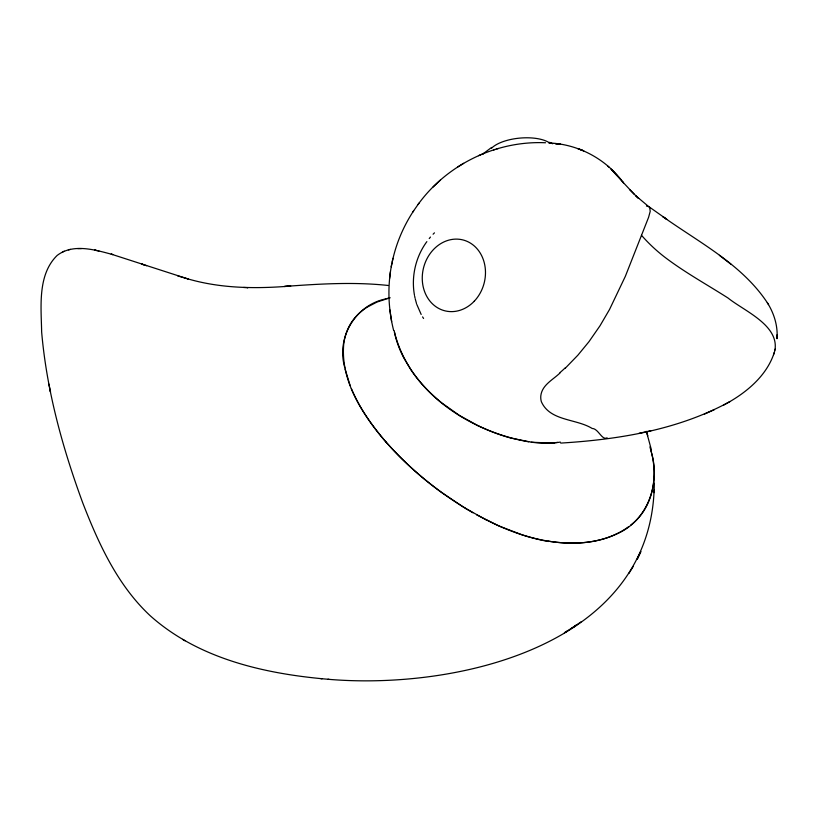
<?xml version="1.0" encoding="UTF-8"?>
<svg xmlns="http://www.w3.org/2000/svg" width="818" height="818" viewBox="0 0 818 818"><rect width="100%" height="100%" fill="white"/><g stroke="black" fill="none" stroke-linecap="round" stroke-linejoin="round"><path stroke-width="1.23" d="M777.059 334.756L776.998 338.703C778.03 326.024 774.043 313.325 767.315 302.67M654.144 489.675C648.367 647.069 454.706 690.126 327.936 679.267M654.022 492.692L654.41 483.182M391.955 263.14C387.343 285.257 388.11 308.396 393.591 330.278M390.421 271.719L389.603 278.509M392.221 261.954C396.004 243.733 403.427 226.269 413.673 210.758M391.198 266.821L392.967 258.335M774.973 349.992C778.992 325.012 744.002 310.881 728.071 298.049C706.66 284.367 684.257 272.128 664.063 256.617A165.205 143.671 6.8 0 1 641.465 235.257M560.708 443.09C618.766 439.542 678.429 429.869 729.973 401.546C750.157 389.716 769.36 372.415 775.3 348.949M773.521 354.726L774.155 352.701M628.858 573.49L633.214 566.465M418.039 204.51C446.863 164.51 496.27 140.492 545.545 142.761M412.64 212.251L419.01 203.109M607.12 437.824C602.068 440.851 598.224 428.397 592.181 428.468C576.077 418.53 549.952 421.25 541.363 401.699A29.591 21.759 -7.6 0 1 540.81 395.83C542.007 384.91 553.05 379.756 560.125 372.865M426.853 241.647C415.656 256.832 411.096 276.658 414.47 295.216M429.235 238.549L430.472 237.056M433.1 234.214L434.45 232.844M565.35 368.131L577.866 355.206L588.929 341.74L600.023 325.758L609.553 309.439L625.341 276.341L648.613 217.261L650.218 211.31L649.625 207.394L635.872 195.829L638.654 198.447L629.502 189.551M433.039 187.036L440.513 179.98M482.63 154.152L491.587 147.434M630.637 525.166C653.521 507.835 658.388 475.871 650.719 449.634M628.786 526.598C605.954 543.418 575.545 545.514 548.357 541.158A151.719 99.09 34.7 0 1 521.935 534.767L499.082 526.035L476.618 514.849M573.909 626.762L581.046 621.874M571.7 628.214L576.445 625.075L564.4 632.805L566.802 631.291M457.732 166.964L463.642 163.314M723.664 405.084L729.973 401.546M177.639 275.87L188.334 279.04L111.166 254.122L112.782 254.592C95.348 249.909 73.129 243.13 57.137 255.451C37.321 274.828 41.207 306.893 41.646 331.955C46.698 390.646 62.567 447.978 82.833 503.111C98.692 543.929 117.669 585.402 150.246 615.77C198.835 659.216 265.789 674.052 329.03 679.349M64.285 251.198L62.434 252.036M704.4 414.123L714.421 409.634M478.51 155.665L480.984 154.622M481.72 154.305L484 153.344M385.871 298.897C355.257 304.981 335.993 337.957 344.828 367.711M496.884 148.917L498.397 148.467M493.551 149.919L495.289 149.408M387.221 298.519L389.941 297.813M389.828 297.854L377.078 302.016L367.323 307.077A112.444 74.101 32 0 0 350.707 323.56A112.219 73.917 32 0 0 343.785 343.54C340.114 380.943 362.865 414.706 385.912 441.965M70.42 249.367L68.375 249.838M639.001 433.325L651.087 430.697M551.322 443.07L531.69 442.241L510.882 438.059A132.076 82.863 32.7 0 1 477.784 425.534M187.69 278.836C221.146 288.601 256.29 288.877 290.738 286.044L284.439 286.464C319.02 283.918 353.877 281.74 388.458 285.502M77.771 248.59L81.381 248.6M243.559 287.476L247.997 287.65L247.169 287.609M646.455 206.054L648.848 206.647L666.762 219.316L662.744 216.555C699.84 242.997 743.398 265.093 768.531 304.603M320.871 678.684L322.067 678.776M548.817 142.946C578.326 144.091 606.22 159.009 623.561 182.946L611.087 169.173L617.171 175.625M531.342 442.19L533.98 442.507A115.962 73.303 33 0 0 554.175 442.937M528.684 441.822C470.074 431.597 409.45 392.63 394.45 332.098M98.937 250.932L94.612 250.155L96.043 250.41M143.508 264.684L141.698 264.091L146.606 265.717M549.563 142.322L552.671 143.753M477.773 425.564L459.522 415.483L442.119 403.172A110.829 70.225 32.7 0 1 410.953 369.848L403.755 357.824A119.571 75.583 32.9 0 1 394.143 330.564M486.24 519.941L463.581 507.221L441.505 492.405A229.112 144.377 34 0 1 413.939 470.176C388.499 447.139 364.981 420.564 351.372 388.683M472.937 512.784L465.646 508.489M182.629 639.379L185.072 640.811M719.4 255.318L730.924 264.214M607.856 166.197L608.981 167.169M634.502 194.551L622.508 181.729M422.569 316.893L423.571 318.458M421.178 314.46L416.843 304.521M350.155 385.656L345.135 369.184M646.782 432.824L651.425 449.982M646.271 431.321L647.805 435.759M416.536 303.621L415.268 298.999M649.932 446.904L651.404 452.426M50.092 389.951L50.491 391.822L48.865 384.031M651.639 453.407C660.453 484.266 647.222 521.178 616.496 533.99A149.397 97.639 34.8 0 1 576.987 543.04A150.941 98.61 34.7 0 1 548.357 541.158M414.665 296.167L415.033 298.069M389.889 309.869L391.628 321.597M565.248 367.855A96.943 46.79 -50.8 0 1 560.044 372.568M560.361 442.098A108.221 68.354 33 0 1 551.291 443.008M548.418 541.496A165.43 107.403 34.5 0 1 486.281 519.808M465.708 508.377A222.874 140.87 34 0 1 385.973 441.935M557.61 442.395A107.843 68.047 32.9 0 1 554.072 442.753M491.546 148.201A32.505 13.466 -5.1 0 1 520.248 138.068A32.505 13.466 -5.1 0 1 549.993 143.222M638.981 555.463L637.253 559.113L640.862 551.536L638.981 555.463M560.494 144.336L555.146 143.559L560.494 144.336M583.612 150.798L578.081 148.702L583.612 150.798M474.317 301.147A36.585 31.258 -75.4 0 0 464.532 240.39A36.585 31.258 -75.4 0 0 422.763 284.582A36.585 31.258 -75.4 0 0 474.317 301.147"/></g></svg>
